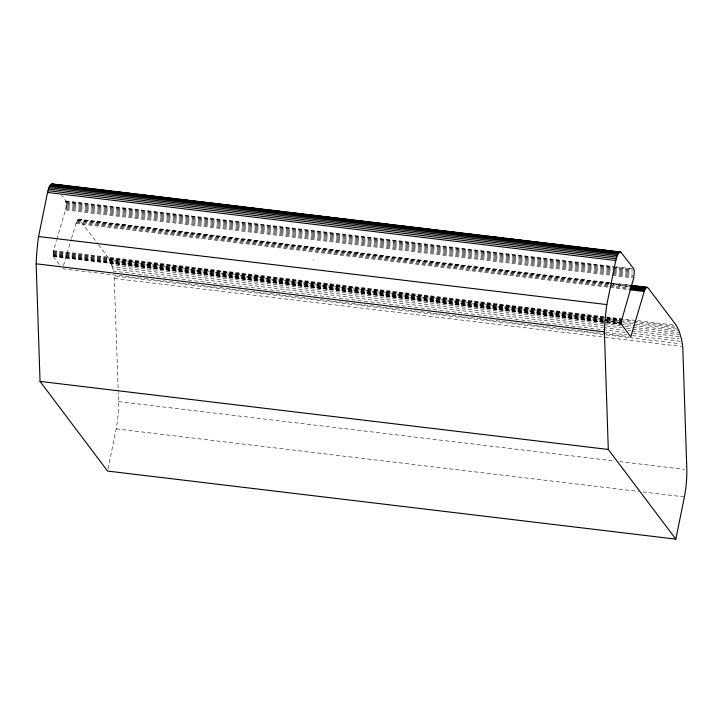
<?xml version="1.0" encoding="UTF-8"?>
<svg xmlns="http://www.w3.org/2000/svg" width="723" height="723" viewBox="0 0 723 723"><rect width="100%" height="100%" fill="white"/><g stroke="black" fill="none" stroke-linecap="round" stroke-linejoin="round"><path stroke-width="0.54" stroke-dasharray="3.62 2.71" d="M59.331 264.51L53.556 256.828L53.104 255.219L53.466 250.637L56.448 240.488M56.765 239.43L65.233 210.809C67.103 205.386 66.507 199.033 61.401 195.364M313.43 260.551L313.502 260.045M108.016 468.911L116.168 428.875A40.949 11.469 -83.2 0 0 118.59 401.59L118.292 392.553M63.507 265.531L71.17 239.62M71.496 238.545L76.277 222.512L77.406 220.235L78.934 219.141L97.876 243.787M65.594 200.94L614.794 266.706M615.915 266.841L633.845 268.992M65.811 201.437L612.761 266.932M613.881 267.067L631.821 269.218M65.983 202.079L633.104 269.995M66.1 202.856L632.11 270.646M66.173 203.75L632.182 271.532M66.191 204.726L632.191 272.508M66.155 205.766L611.983 271.134M613.104 271.27L632.155 273.547M66.064 206.832L632.065 274.613M65.92 207.899L633.041 275.815M65.73 208.938L611.559 274.306M612.679 274.442L632.86 276.855M65.495 209.914L611.333 275.282M612.453 275.418L632.625 277.831M78.563 219.186L630.366 285.196M78.183 219.385L609.444 283.027M610.564 283.163L629.905 285.413M77.795 219.738L609.055 283.38M610.176 283.515L630.348 285.928M77.406 220.235L608.658 283.877M613.14 284.41L629.959 286.425M77.018 220.867L629.57 287.058M76.638 221.636L609.019 285.404M610.14 285.54L629.191 287.826M76.277 222.512L608.658 286.29M609.778 286.425L628.829 288.703M75.969 223.425L628.522 289.616M53.466 250.637L672.914 324.916M53.33 251.288L621.581 319.34M98.554 244.681L108.73 258.373L619.819 319.575M620.94 319.702L633.267 321.184M634.387 321.319L674.731 326.145M53.222 251.966L605.775 318.138M606.895 318.274L621.464 320.018M53.131 252.652L605.693 318.825M606.814 318.96L621.382 320.705M108.73 258.373L109.489 259.756L619.457 320.822M620.578 320.958L675.49 327.528M53.086 253.339L605.639 319.512M606.76 319.647L621.328 321.392M53.059 254.008L605.612 320.181M606.733 320.307L621.31 322.06M109.489 259.756L110.212 261.292L603.362 320.343M604.482 320.479L677.334 329.2M53.068 254.641L603.38 320.542M604.5 320.678L620.198 322.557M53.104 255.219L605.666 321.392M606.787 321.527L621.355 323.271M53.177 255.743L605.738 321.916M606.859 322.051L621.428 323.796M110.212 261.292L110.899 262.973L619.738 323.904M620.858 324.04L632.065 325.386M633.185 325.522L678.02 330.89M53.276 256.195L605.838 322.368M606.959 322.494L620.406 324.112M53.403 256.557L620.533 324.473M110.899 262.973L111.541 264.808L603.569 323.723M604.69 323.859L620.388 325.739M624.871 326.272L631.595 327.076M632.715 327.212L678.662 332.716M111.541 264.808L112.146 266.769L622.105 327.835M626.597 328.369L679.268 334.677M112.146 266.769L112.707 268.875L602.494 327.519M603.615 327.655L623.795 330.068M628.278 330.61L630.519 330.872M631.64 331.007L679.837 336.782M625.431 332.435L113.231 271.098L112.707 268.875M633.276 333.375L679.231 338.879M605.729 332.372L627.031 334.921M632.634 335.599L680.822 341.364M62.549 268.775L628.558 336.556M628.576 337.533L114.135 275.933L118.256 391.432M629.697 337.668L680.135 343.705M114.514 278.518L681.635 346.434M118.59 401.59L615.101 461.048M619.584 461.59L684.591 469.372M116.168 428.875L638.463 491.423M642.946 491.956L684.41 496.927"/><path stroke-width="1.08" d="M51.966 183.886L620.768 251.993L633.845 268.992L634.351 270.908L633.746 277.966L621.328 321.392L621.653 324.609L630.799 336.828L643.868 292.652C644.365 290.89 645.802 285.603 648.16 287.998L676.186 325.187L679.141 331.017L681.473 339.141L682.756 346.561L686.841 469.643A40.949 11.469 -83.2 0 1 684.41 496.927L675.824 539.123L107.582 471.071L40.045 381.41L36.15 263.805A80.099 22.431 -83.2 0 1 38.572 236.529L47.158 194.324C47.908 191.685 49.272 181.627 53.502 184.88M675.824 539.123L608.296 449.462L604.401 331.857A80.099 22.431 -83.2 0 1 606.823 304.582L615.409 262.377C616.394 258.825 616.719 253.963 620.217 251.938L620.768 251.993M53.032 184.275L56.403 184.681M58.644 184.952L68.73 186.154M70.971 186.426L81.057 187.637M83.299 187.899L86.661 188.305M88.902 188.576L93.384 189.11M95.626 189.381L98.988 189.778M101.229 190.05L104.591 190.456M106.832 190.718L111.315 191.261M113.556 191.523L116.918 191.929M119.159 192.201L123.651 192.734M125.892 193.005L129.254 193.403M131.496 193.674L134.858 194.08M137.099 194.342L141.581 194.885M143.823 195.147L147.185 195.553M149.426 195.825L159.512 197.027M161.753 197.298L165.115 197.704M167.356 197.966L177.442 199.177M179.684 199.449L183.046 199.846M185.287 200.117L195.382 201.328M197.623 201.59L213.312 203.47M215.553 203.741L225.639 204.952M227.881 205.215L237.966 206.426M240.208 206.697L243.57 207.094M245.811 207.365L255.906 208.576M258.147 208.839L261.509 209.245M263.75 209.516L268.233 210.05M270.474 210.321L273.836 210.718M276.078 210.989L280.56 211.523M282.801 211.794L286.163 212.201M288.405 212.463L291.767 212.869M294.008 213.14L298.491 213.674M300.732 213.945L304.094 214.342M306.335 214.614L316.421 215.825M318.671 216.087L322.033 216.493M324.275 216.764L334.36 217.966M336.602 218.238L352.291 220.117M354.532 220.388L364.618 221.59M366.859 221.862L370.221 222.259M372.462 222.53L382.548 223.741M384.799 224.013L394.885 225.215M397.126 225.486L400.488 225.883M402.729 226.154L412.815 227.365M415.056 227.637L425.142 228.839M427.383 229.11L430.745 229.507M432.987 229.778L437.469 230.321M439.711 230.583L443.072 230.989M445.314 231.261L448.676 231.658M450.926 231.929L455.409 232.463M457.65 232.734L461.012 233.131M463.253 233.402L473.339 234.614M475.58 234.885L478.942 235.282M481.184 235.553L485.666 236.087M487.908 236.358L491.269 236.755M493.511 237.027L503.597 238.238M505.838 238.509L509.2 238.906M511.441 239.177L521.536 240.379M523.777 240.651L527.139 241.057M529.381 241.319L539.466 242.53M541.708 242.801L557.397 244.681M559.638 244.943L569.724 246.154M571.965 246.426L582.051 247.628M584.301 247.899L587.663 248.305M589.905 248.567L594.387 249.11M596.629 249.381L599.991 249.778M602.232 250.05L612.318 251.252M614.559 251.523L617.921 251.929M51.387 184.112L619.629 252.164M50.791 184.609L619.033 252.661M50.194 185.377L618.436 253.43M49.598 186.389L617.849 254.442M49.028 187.628L617.27 255.68M48.486 189.074L616.737 257.126M47.989 190.691L616.24 258.744M47.546 192.454L615.788 260.506M631.116 285.377L647.528 287.32M630.736 285.576L646.714 287.429M630.348 285.928L646.037 287.808M631.08 286.561L645.648 288.305M630.691 287.194L645.259 288.938M630.311 287.962L644.889 289.706M629.95 288.839L644.527 290.583M629.643 289.751L644.211 291.496M38.572 236.529L606.823 304.582M36.15 263.805L604.401 331.857M40.045 381.41L608.296 449.462"/></g></svg>
